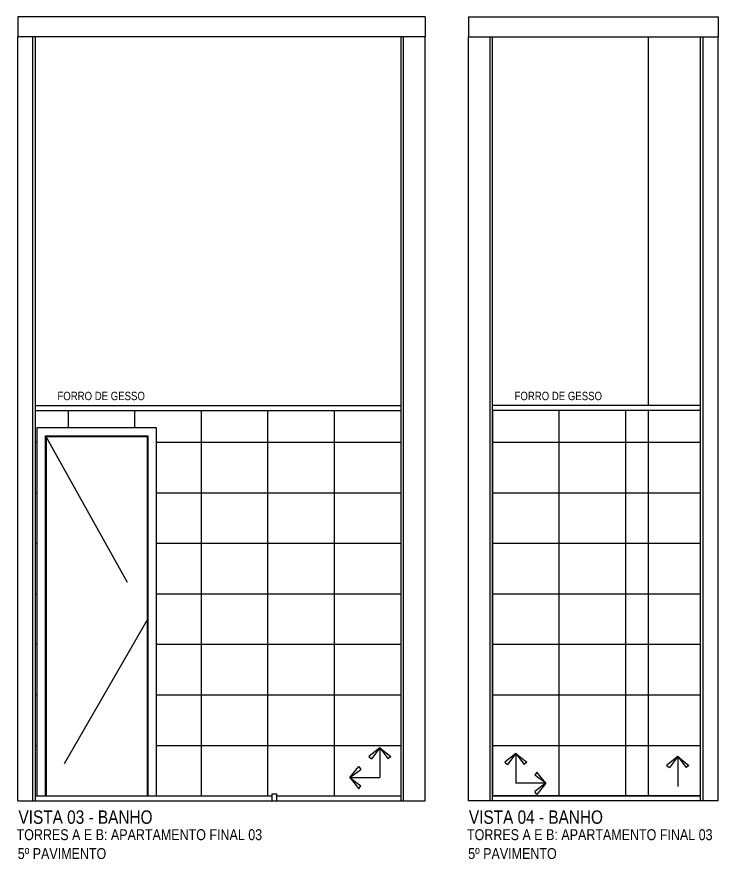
# Model space of a CAD drawing. Header units: metres. Extents: x 3 to 168, y -142 to 28.
# Drawn here: x 74.65 to 78.84, y -87.55 to -82.53 of the extents above; entities that cross this region are included whole.
import ezdxf

# ---------------------------------------------------------------- set-up
doc = ezdxf.new("R2010")
doc.units = ezdxf.units.M
doc.linetypes.add('DASHEDX2', pattern=[1.5, 1, -0.5])
for name, color, linetype in [('ARQ-ALV ACAB', 4, 'Continuous'), ('ARQ-ALV OSSO', 5, 'Continuous'), ('ARQ-AUX1', 1, 'Continuous'), ('ARQ-AUX2', 2, 'Continuous'), ('ARQ-CAX', 1, 'Continuous'), ('ARQ-CERÂMICA', 7, 'Continuous'), ('ARQ-PRJ', 7, 'DASHEDX2'), ('ARQ-TXT', 2, 'Continuous')]:
    doc.layers.add(name, color=color, linetype=linetype)
doc.styles.add('Adesa', font='ARIALN.TTF')

# ---------------------------------------------------------------- blocks, each defined once
blk = doc.blocks.new('*U44')
for points in [[(0, 0), (0, 2.2), (-0.71, 2.2), (-0.71, 0)], [(-0.05, 0), (-0.05, 2.15), (-0.66, 2.15), (-0.66, 0)], [(-0.055, 0), (-0.055, 2.145), (-0.655, 2.145), (-0.655, 0)]]:
    blk.add_lwpolyline(points)
at = {"layer": 'ARQ-PRJ'}
blk.add_lwpolyline([(-0.05, 2.15), (-0.66, 1.0575), (-0.05, 0)], dxfattribs=at)
blk = doc.blocks.new('Seta para pag.piso')
for p, q in [((0, 0.1126), (-0.0418, 0.0796)), ((0, 0.1126), (-0.0312, 0.0715)), ((0, 0.1126), (0, 0)), ((0, 0.1126), (0.0418, 0.0795)), ((0, 0.1126), (0.0312, 0.0715)), ((-0.0418, 0.0796), (-0.0312, 0.0715)), ((0.0418, 0.0795), (0.0312, 0.0715)), ((-0.1126, 0), (-0.0795, 0.0418)), ((-0.0795, 0.0418), (-0.0715, 0.0312)), ((-0.1126, 0), (-0.0715, 0.0312)), ((-0.1126, 0), (0, 0)), ((-0.1126, 0), (-0.0796, -0.0418)), ((-0.1126, 0), (-0.0715, -0.0312)), ((-0.0796, -0.0418), (-0.0715, -0.0312))]:
    blk.add_line(p, q)
blk = doc.blocks.new('A$C6d6dbca2')
for p, q in [((0.0661, 0.1781), (0, 0.1259)), ((0.0661, 0.1781), (0.0168, 0.1131)), ((0.0661, 0.1781), (0.0661, 0)), ((0.0661, 0.1781), (0.1323, 0.1259)), ((0.0661, 0.1781), (0.1155, 0.1132)), ((0, 0.1259), (0.0168, 0.1131)), ((0.1323, 0.1259), (0.1155, 0.1132))]:
    blk.add_line(p, q)
blk = doc.blocks.new('AREAS MOLHADAS')
at = {"layer": 'ARQ-CERÂMICA'}
h = blk.add_hatch(dxfattribs=at)
h.set_pattern_fill('LINE', color=256, scale=0.095)
h.set_pattern_definition([(0, (76.94524, -87.17622), (0, 0.301625), [])])
h.paths.add_polyline_path([(76.9452, -84.8762), (74.7652, -84.8762), (74.7652, -87.1762), (74.7752, -87.1762), (74.7752, -84.9762), (75.4852, -84.9762), (75.4852, -87.1762), (76.1752, -87.1762), (76.1752, -87.1662), (76.2052, -87.1662), (76.2052, -87.1762), (76.9452, -87.1762)])
h = blk.add_hatch(dxfattribs=at)
h.set_pattern_fill('LINE', color=256, scale=0.125, angle=90)
h.set_pattern_definition([(90, (76.94524, -87.1762), (-0.396875, 2e-17), [])])
h.paths.add_polyline_path([(76.9452, -84.8762), (74.7652, -84.8762), (74.7652, -87.1762), (74.7752, -87.1762), (74.7752, -84.9762), (75.4852, -84.9762), (75.4852, -87.1762), (76.1752, -87.1762), (76.1752, -87.1662), (76.2052, -87.1662), (76.2052, -87.1762), (76.9452, -87.1762)])
h = blk.add_hatch(dxfattribs=at)
h.set_pattern_fill('LINE', color=256, scale=0.095)
h.set_pattern_definition([(0, (77.4918, -87.17622), (0, 0.301625), [])])
h.paths.add_polyline_path([(78.7318, -84.8762), (78.4218, -84.8762), (78.4218, -87.1762), (78.7318, -87.1762)])
h.paths.add_polyline_path([(78.4218, -84.8762), (77.4918, -84.8762), (77.4918, -87.1762), (78.4218, -87.1762)])
h = blk.add_hatch(dxfattribs=at)
h.set_pattern_fill('LINE', color=256, scale=0.125, angle=90)
h.set_pattern_definition([(90, (77.4918, -87.1762), (-0.396875, 2e-17), [])])
h.paths.add_polyline_path([(78.4218, -84.8762), (77.4918, -84.8762), (77.4918, -87.1762), (78.4218, -87.1762)])
at = {"layer": 'ARQ-ALV ACAB'}
for p, q in [((74.7652, -87.2062), (74.7652, -82.6462)), ((76.9452, -87.2062), (76.9452, -82.6462)), ((77.4918, -87.2062, 0), (77.4918, -82.6462, 0)), ((78.7318, -87.2062, 0), (78.7318, -82.6462, 0)), ((74.7652, -87.1762), (76.1752, -87.1762, 0)), ((76.2052, -87.1762, 0), (76.9452, -87.1762)), ((78.7318, -87.1762, 0), (77.4918, -87.1762, 0))]:
    blk.add_line(p, q, dxfattribs=at)
blk.add_lwpolyline([(76.2052, -87.1662), (76.1752, -87.1662), (76.1752, -87.2062), (76.2052, -87.2062)], close=True, dxfattribs=at)
at = {"layer": 'ARQ-ALV OSSO'}
for p, q in [((74.6602, -87.2062), (74.6602, -82.6462)), ((74.7502, -87.2062), (74.7502, -82.6462)), ((76.9602, -87.2062), (76.9602, -82.6462)), ((77.0902, -87.2062), (77.0902, -82.6462)), ((77.3469, -87.2062, 0), (77.3469, -82.6462, 0)), ((77.4768, -87.2062, 0), (77.4768, -82.6462, 0)), ((78.7468, -87.2062, 0), (78.7468, -82.6462, 0)), ((78.8368, -87.2062, 0), (78.8368, -82.6462, 0)), ((74.6602, -87.2062), (77.0902, -87.2062)), ((78.8368, -87.2062, 0), (77.3469, -87.2062, 0))]:
    blk.add_line(p, q, dxfattribs=at)
at = {"layer": 'ARQ-AUX1'}
for p, q in [((74.7652, -84.8462), (76.9452, -84.8462)), ((78.7318, -84.8462, 0), (77.4918, -84.8462, 0)), ((74.7652, -84.8762), (76.9452, -84.8762)), ((78.7318, -84.8762, 0), (77.4918, -84.8762, 0))]:
    blk.add_line(p, q, dxfattribs=at)
at = {"layer": 'ARQ-AUX2'}
for p, q in [((77.0902, -82.5262), (74.6602, -82.5262)), ((77.3469, -82.5262, 0), (78.8368, -82.5262, 0)), ((77.0902, -82.6462), (74.6602, -82.6462)), ((77.3469, -82.6462, 0), (78.8368, -82.6462, 0)), ((78.4218, -84.8462, 0), (78.4218, -82.6462, 0)), ((78.4218, -87.1762, 0), (78.4218, -84.8762, 0))]:
    blk.add_line(p, q, dxfattribs=at)
for points in [[(74.6602, -82.5262), (74.6602, -82.6462)], [(77.0902, -82.5262), (77.0902, -82.6462)]]:
    blk.add_lwpolyline(points, dxfattribs=at)
at = {"layer": 'ARQ-AUX2', "elevation": 0}
for points in [[(77.3469, -82.5262), (77.3469, -82.6462)], [(78.8368, -82.5262), (78.8368, -82.6462)]]:
    blk.add_lwpolyline(points, dxfattribs=at)
at = {"layer": 'ARQ-CAX', "xscale": -1}
blk.add_blockref('*U44', (74.7752, -87.1762), dxfattribs=at)
at = {"layer": 'ARQ-CERÂMICA', "yscale": 1.58230973583663, "zscale": 1.58230973583663}
for p, xscale, rotation in [((76.8191, -87.067), -1.58230973583663, 90), ((77.6303, -87.1008), 1.58230973583663, 270)]:
    blk.add_blockref('Seta para pag.piso', p, dxfattribs=dict(at, xscale=xscale, rotation=rotation))
at = {"layer": 'ARQ-CERÂMICA'}
blk.add_blockref('A$C6d6dbca2', (78.5297, -87.1195), dxfattribs=at)
at = {"layer": 'ARQ-TXT', "style": 'Adesa'}
for s, height, p in [('FORRO DE GESSO', 0.05, (74.8957, -84.8139, 108.9697)), ('FORRO DE GESSO', 0.05, (77.6223, -84.8139, 108.9697)), ('TORRES A E B: APARTAMENTO FINAL 03', 0.065, (74.6523, -87.44, 217.9394)), ('TORRES A E B: APARTAMENTO FINAL 03', 0.065, (77.3389, -87.44, 217.9394)), ('5º PAVIMENTO', 0.065, (74.6594, -87.5526, 326.909)), ('5º PAVIMENTO', 0.065, (77.346, -87.5526, 326.909))]:
    blk.add_text(s, height=height, dxfattribs=at).set_placement(p)
at = {"layer": 'ARQ-TXT', "ltscale": 0.5, "style": 'Adesa'}
for s, p in [('VISTA 03 - BANHO', (74.6636, -87.3425)), ('VISTA 04 - BANHO ', (77.3503, -87.3425, 0))]:
    blk.add_text(s, height=0.08, dxfattribs=at).set_placement(p)

msp = doc.modelspace()

# ---------------------------------------------------------------- block references
msp.add_blockref('AREAS MOLHADAS', (0, 0))

doc.saveas('drawing.dxf')
